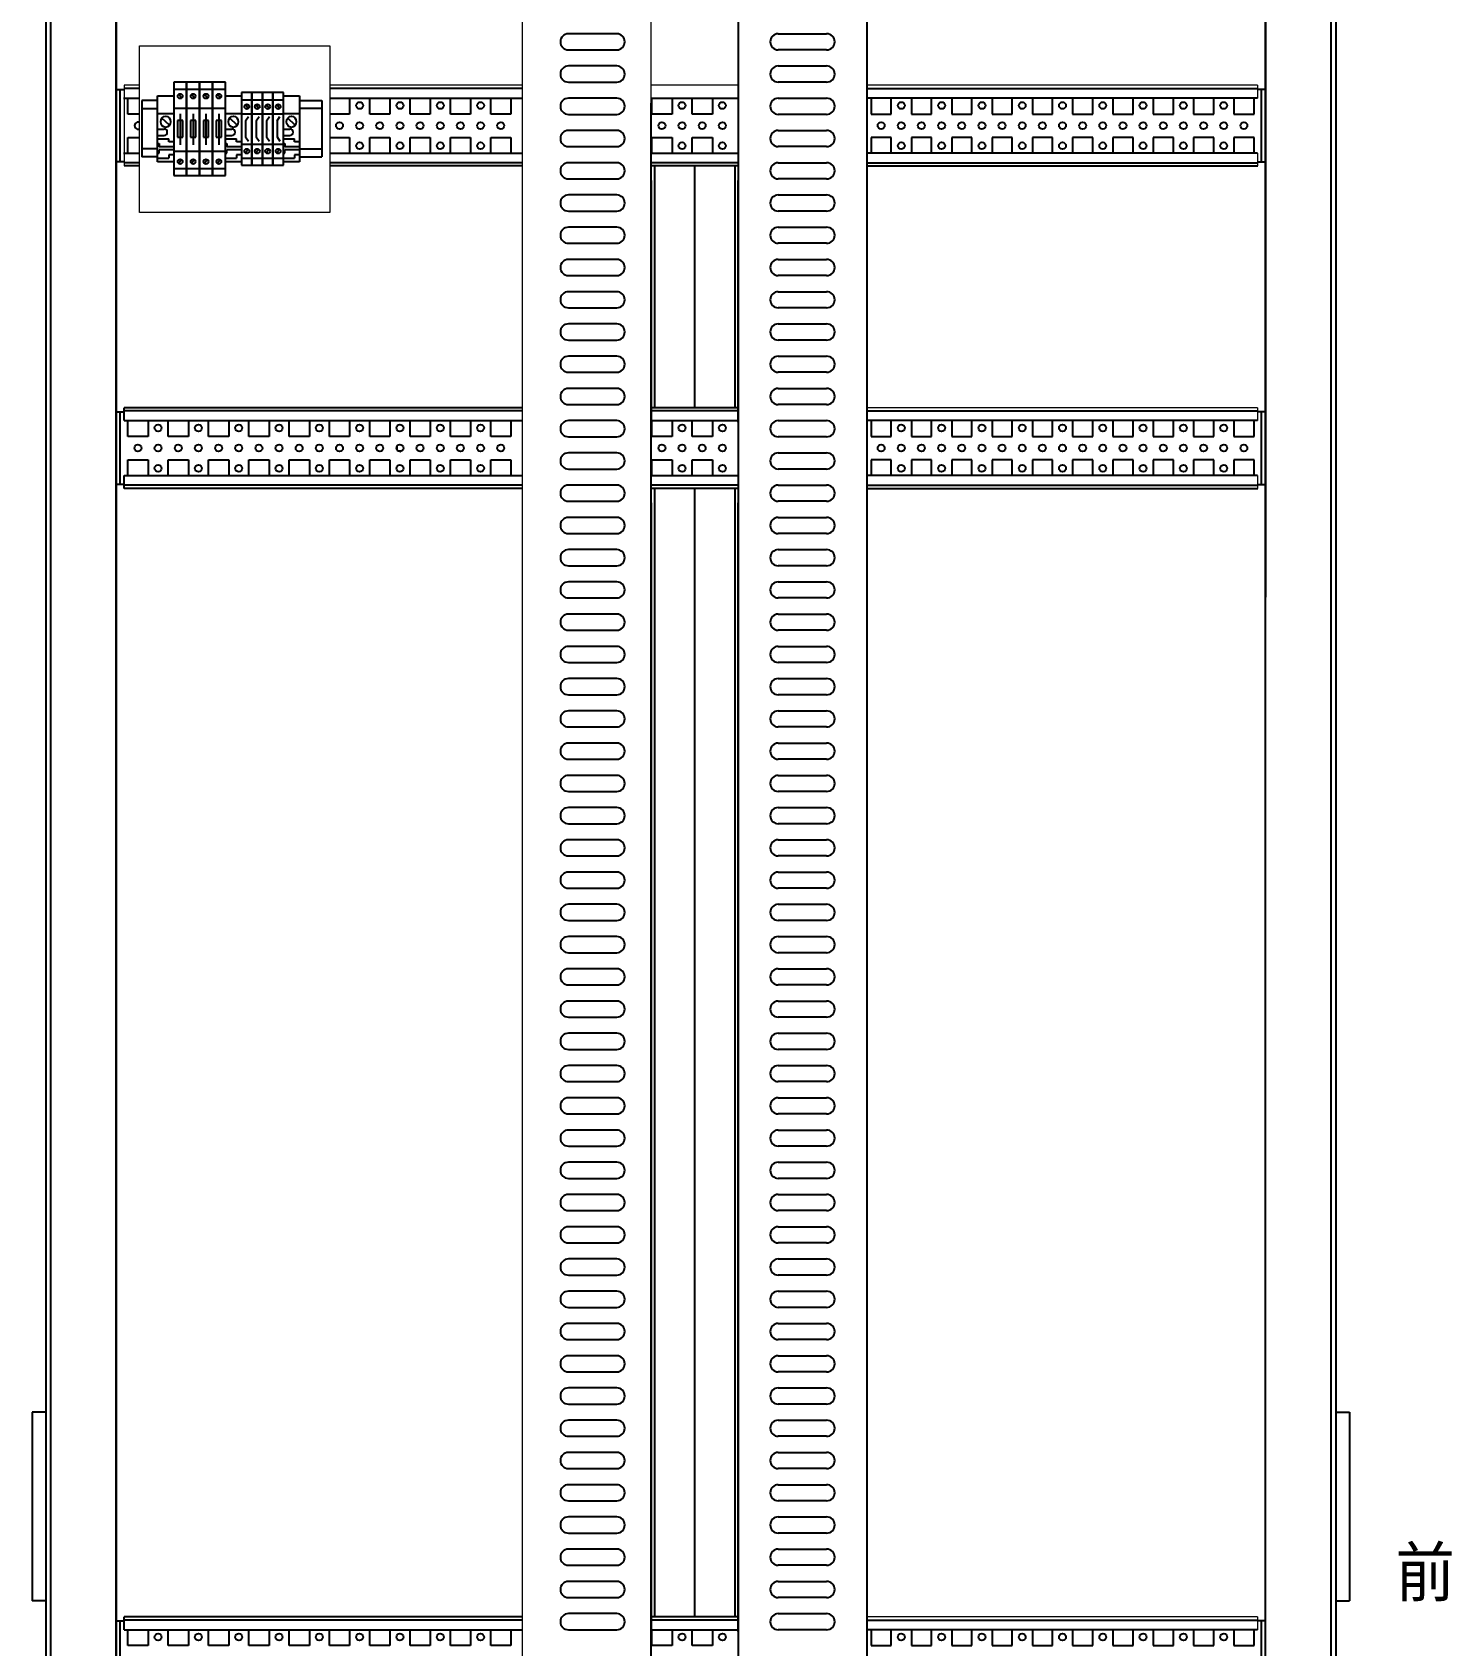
# Model space of a CAD drawing. Extents: x 81437 to 204847, y -54769 to -29444.
# Drawn here: x 88236 to 89117, y -35112 to -34111 of the extents above; entities that cross this region are included whole.
import ezdxf
from ezdxf.lldxf.tags import DXFTag

# ---------------------------------------------------------------- set-up
doc = ezdxf.new("R2010")
doc.units = 0
doc.header["$LTSCALE"] = 100
doc.header["$MEASUREMENT"] = 0
doc.layers.add('PANEL', color=7, linetype='Continuous')
doc.layers.add('细实线', color=7, linetype='Continuous', lineweight=20)
doc.styles.add('HZ', font='arial.ttf', dxfattribs={"width": 0.7})
tags = doc.linetypes.add('HIDDEN2', pattern=[0.1875, 0.125, -0.0625]).pattern_tags.tags
tags[6:7] = [DXFTag(74, 4), DXFTag(75, 0), DXFTag(340, '0'), DXFTag(46, 1.0), DXFTag(50, 0.0), DXFTag(44, 0.0), DXFTag(45, 0.0)]
tags[4:5] = [DXFTag(74, 4), DXFTag(75, 0), DXFTag(340, '0'), DXFTag(46, 1.0), DXFTag(50, 0.0), DXFTag(44, 0.0), DXFTag(45, 0.0)]

# ---------------------------------------------------------------- blocks, each defined once
blk = doc.blocks.new('堵头')
at = {"color": 53}
for p, q in [((0, -41), (0, 0)), ((0, 0), (10, 0)), ((10, 0), (10, -41)), ((0, -11), (10, -11)), ((7.3, -18.3), (2.7, -13.8)), ((0, -20.6), (4, -20.6)), ((0, -24.6), (4, -24.6)), ((0, -26.6), (7, -26.6)), ((0, -29.6), (1, -29.6)), ((1, -29.6), (1, -31.6)), ((7, -28.6), (7, -26.6)), ((10, -28.6), (7, -28.6)), ((0, -35.6), (1, -35.6)), ((0, -38.6), (7, -38.6)), ((10, -31.6), (1, -31.6)), ((10, -33.6), (1, -33.6)), ((1, -35.6), (1, -33.6)), ((10, -36.6), (7, -36.6)), ((7, -36.6), (7, -38.6)), ((10, -41), (0, -41))]:
    blk.add_line(p, q, dxfattribs=at)
blk.add_arc((4, -22.6), 2, 270, 90, dxfattribs=at)
blk.add_ellipse((5, -16.1), major_axis=(0, -3.5), ratio=0.857143, start_param=4.712389, end_param=10.995574, dxfattribs=at)
blk = doc.blocks.new('Z$W@#31031')
at = {"color": 53}
for p, q in [((0, 45), (0, 0)), ((6.5, 45), (0, 45)), ((0, 40.6), (6.5, 40.6)), ((6.5, 0), (6.5, 45)), ((0, 31.9), (6.5, 31.9)), ((2.6, 27.5), (4.4, 30.1)), ((2.6, 27.6), (2.6, 17.4)), ((0, 13.1), (6.5, 13.1)), ((2.6, 17.5), (4.4, 14.9)), ((0, 4.4), (6.5, 4.4)), ((0, 0), (6.5, 0))]:
    blk.add_line(p, q, dxfattribs=at)
at = {"color": 53, "linetype": 'HIDDEN2'}
for p, q in [((4.1, 35.1), (2.4, 37.5)), ((4.1, 9.9), (2.4, 7.5))]:
    blk.add_line(p, q, dxfattribs=at)
at = {"color": 53}
for centre in [(3.3, 36.3), (3.3, 8.7)]:
    blk.add_circle(centre, 1.5, dxfattribs=at)
blk = doc.blocks.new('Z$W@#5084')
at = {"color": 53}
for p, q in [((0, 58), (0, 0)), ((8, 58), (0, 58)), ((0, 53.6), (8, 53.6)), ((8, 0), (8, 58)), ((0, 41.9), (8, 41.9)), ((2.4, 34.1), (2.4, 23.9)), ((5.6, 34.1), (2.4, 34.1)), ((4, 38.4), (4, 19.1)), ((5.6, 23.9), (5.6, 34.1)), ((2.4, 23.9), (5.6, 23.9)), ((0, 15.1), (8, 15.1)), ((0, 4.4), (8, 4.4)), ((0, 0), (8, 0))]:
    blk.add_line(p, q, dxfattribs=at)
at = {"color": 53, "linetype": 'HIDDEN2'}
for p, q in [((4.9, 48.1), (3.1, 50.5)), ((4.9, 9.9), (3.1, 7.5))]:
    blk.add_line(p, q, dxfattribs=at)
at = {"color": 53}
for centre in [(4, 49.3), (4, 8.7)]:
    blk.add_circle(centre, 1.5, dxfattribs=at)

msp = doc.modelspace()

# ---------------------------------------------------------------- linework, layer by layer
at = {"color": 7, "linetype": 'Continuous'}
for p, q in [((88599, -34112.2), (88569, -34112.2)), ((88699.2, -34112.2), (88729.2, -34112.2)), ((88569, -34122.2), (88599, -34122.2)), ((88729.2, -34122.2), (88699.2, -34122.2)), ((88599, -34132.2), (88569, -34132.2)), ((88699.2, -34132.2), (88729.2, -34132.2)), ((88288.5, -34146.7), (88293.5, -34146.7)), ((88291, -34191.7), (88291, -34146.7)), ((88303, -34146.2), (88293.5, -34146.2)), ((88540.4, -34146.2), (88421.1, -34146.2)), ((88569, -34142.2), (88599, -34142.2)), ((88729.2, -34142.2), (88699.2, -34142.2)), ((88754.4, -34146.2), (88996.6, -34146.2)), ((89001.5, -34146.7), (88996.5, -34146.7)), ((88999, -34191.7), (88999, -34146.7)), ((88293.1, -34152.2), (88303, -34152.2)), ((88295.8, -34162), (88295.8, -34152.2)), ((88420.8, -34152.2), (88540.4, -34152.2)), ((88433.3, -34152.2), (88433.3, -34162)), ((88445.8, -34162), (88445.8, -34152.2)), ((88458.3, -34152.2), (88458.3, -34162)), ((88470.8, -34162), (88470.8, -34152.2)), ((88483.3, -34152.2), (88483.3, -34162)), ((88495.8, -34162), (88495.8, -34152.2)), ((88508.3, -34152.2), (88508.3, -34162)), ((88520.8, -34162), (88520.8, -34152.2)), ((88533.3, -34152.2), (88533.3, -34162)), ((88599, -34152.2), (88569, -34152.2)), ((88620.4, -34152.2), (88674.4, -34152.2)), ((88620.4, -35900.2), (88620.4, -34155.2)), ((88620.8, -34162), (88620.8, -34152.2)), ((88633.3, -34152.2), (88633.3, -34162)), ((88645.8, -34162), (88645.8, -34152.2)), ((88658.3, -34152.2), (88658.3, -34162)), ((88699.2, -34152.2), (88729.2, -34152.2)), ((88996.5, -34152.2), (88754.4, -34152.2)), ((88756.8, -34152.2), (88756.8, -34162)), ((88769.3, -34162), (88769.3, -34152.2)), ((88781.8, -34152.2), (88781.8, -34162)), ((88794.3, -34162), (88794.3, -34152.2)), ((88806.8, -34152.2), (88806.8, -34162)), ((88819.3, -34162), (88819.3, -34152.2)), ((88831.8, -34152.2), (88831.8, -34162)), ((88844.3, -34162), (88844.3, -34152.2)), ((88856.8, -34152.2), (88856.8, -34162)), ((88869.3, -34162), (88869.3, -34152.2)), ((88881.8, -34152.2), (88881.8, -34162)), ((88894.3, -34162), (88894.3, -34152.2)), ((88906.8, -34152.2), (88906.8, -34162)), ((88919.3, -34162), (88919.3, -34152.2)), ((88931.8, -34152.2), (88931.8, -34162)), ((88944.3, -34162), (88944.3, -34152.2)), ((88956.8, -34152.2), (88956.8, -34162)), ((88969.3, -34162), (88969.3, -34152.2)), ((88981.8, -34152.2), (88981.8, -34162)), ((88994.3, -34162), (88994.3, -34152.2)), ((88303, -34162), (88295.8, -34162)), ((88433.3, -34162), (88420.8, -34162)), ((88458.3, -34162), (88445.8, -34162)), ((88483.3, -34162), (88470.8, -34162)), ((88508.3, -34162), (88495.8, -34162)), ((88533.3, -34162), (88520.8, -34162)), ((88569, -34162.2), (88599, -34162.2)), ((88633.3, -34162), (88620.8, -34162)), ((88658.3, -34162), (88645.8, -34162)), ((88729.2, -34162.2), (88699.2, -34162.2)), ((88756.8, -34162), (88769.3, -34162)), ((88781.8, -34162), (88794.3, -34162)), ((88806.8, -34162), (88819.3, -34162)), ((88831.8, -34162), (88844.3, -34162)), ((88856.8, -34162), (88869.3, -34162)), ((88881.8, -34162), (88894.3, -34162)), ((88906.8, -34162), (88919.3, -34162)), ((88931.8, -34162), (88944.3, -34162)), ((88956.8, -34162), (88969.3, -34162)), ((88981.8, -34162), (88994.3, -34162)), ((88295.8, -34176.5), (88303, -34176.5)), ((88295.8, -34186.2), (88295.8, -34176.5)), ((88420.8, -34176.5), (88433.3, -34176.5)), ((88433.3, -34176.5), (88433.3, -34186.2)), ((88445.8, -34176.5), (88458.3, -34176.5)), ((88445.8, -34186.2), (88445.8, -34176.5)), ((88458.3, -34176.5), (88458.3, -34186.2)), ((88470.8, -34176.5), (88483.3, -34176.5)), ((88470.8, -34186.2), (88470.8, -34176.5)), ((88483.3, -34176.5), (88483.3, -34186.2)), ((88495.8, -34176.5), (88508.3, -34176.5)), ((88495.8, -34186.2), (88495.8, -34176.5)), ((88508.3, -34176.5), (88508.3, -34186.2)), ((88520.8, -34176.5), (88533.3, -34176.5)), ((88520.8, -34186.2), (88520.8, -34176.5)), ((88533.3, -34176.5), (88533.3, -34186.2)), ((88599, -34172.2), (88569, -34172.2)), ((88620.8, -34176.5), (88633.3, -34176.5)), ((88620.8, -34186.2), (88620.8, -34176.5)), ((88633.3, -34176.5), (88633.3, -34186.2)), ((88645.8, -34176.5), (88658.3, -34176.5)), ((88645.8, -34186.2), (88645.8, -34176.5)), ((88658.3, -34176.5), (88658.3, -34186.2)), ((88699.2, -34172.2), (88729.2, -34172.2)), ((88769.3, -34176.5), (88756.8, -34176.5)), ((88756.8, -34176.5), (88756.8, -34186.2)), ((88769.3, -34186.2), (88769.3, -34176.5)), ((88794.3, -34176.5), (88781.8, -34176.5)), ((88781.8, -34176.5), (88781.8, -34186.2)), ((88794.3, -34186.2), (88794.3, -34176.5)), ((88819.3, -34176.5), (88806.8, -34176.5)), ((88806.8, -34176.5), (88806.8, -34186.2)), ((88819.3, -34186.2), (88819.3, -34176.5)), ((88844.3, -34176.5), (88831.8, -34176.5)), ((88831.8, -34176.5), (88831.8, -34186.2)), ((88844.3, -34186.2), (88844.3, -34176.5)), ((88869.3, -34176.5), (88856.8, -34176.5)), ((88856.8, -34176.5), (88856.8, -34186.2)), ((88869.3, -34186.2), (88869.3, -34176.5)), ((88894.3, -34176.5), (88881.8, -34176.5)), ((88881.8, -34176.5), (88881.8, -34186.2)), ((88894.3, -34186.2), (88894.3, -34176.5)), ((88919.3, -34176.5), (88906.8, -34176.5)), ((88906.8, -34176.5), (88906.8, -34186.2)), ((88919.3, -34186.2), (88919.3, -34176.5)), ((88944.3, -34176.5), (88931.8, -34176.5)), ((88931.8, -34176.5), (88931.8, -34186.2)), ((88944.3, -34186.2), (88944.3, -34176.5)), ((88969.3, -34176.5), (88956.8, -34176.5)), ((88956.8, -34176.5), (88956.8, -34186.2)), ((88969.3, -34186.2), (88969.3, -34176.5)), ((88994.3, -34176.5), (88981.8, -34176.5)), ((88981.8, -34176.5), (88981.8, -34186.2)), ((88994.3, -34186.2), (88994.3, -34176.5)), ((88293.1, -34186.2), (88303, -34186.2)), ((88420.8, -34186.2), (88540.4, -34186.2)), ((88569, -34182.2), (88599, -34182.2)), ((88620.4, -34186.2), (88674.4, -34186.2)), ((88729.2, -34182.2), (88699.2, -34182.2)), ((88996.5, -34186.2), (88754.4, -34186.2)), ((88293.5, -34191.7), (88288.5, -34191.7)), ((88303, -34192.2), (88293.5, -34192.2)), ((88303, -34194.2), (88293.5, -34194.2)), ((88540.4, -34192.2), (88421.1, -34192.2)), ((88540.4, -34194.2), (88421.1, -34194.2)), ((88599, -34192.2), (88569, -34192.2)), ((88674.4, -34192.2), (88620.4, -34192.2)), ((88674.4, -34194.2), (88620.4, -34194.2)), ((88622.4, -34194.2), (88622.4, -34344.2)), ((88647.4, -34344.2), (88647.4, -34194.2)), ((88647.4, -34344.2), (88647.4, -34194.2)), ((88672.4, -34344.2), (88672.4, -34194.2)), ((88699.2, -34192.2), (88729.2, -34192.2)), ((88754.4, -34192.2), (88996.6, -34192.2)), ((88754.4, -34194.2), (88996.6, -34194.2)), ((88996.5, -34191.7), (89001.5, -34191.7)), ((88569, -34202.2), (88599, -34202.2)), ((88620.4, -34203.2), (88620.4, -34353.2)), ((88674.4, -34353.2), (88674.4, -34203.2)), ((88729.2, -34202.2), (88699.2, -34202.2)), ((88599, -34212.2), (88569, -34212.2)), ((88699.2, -34212.2), (88729.2, -34212.2)), ((88569, -34222.2), (88599, -34222.2)), ((88729.2, -34222.2), (88699.2, -34222.2)), ((88599, -34232.2), (88569, -34232.2)), ((88699.2, -34232.2), (88729.2, -34232.2)), ((88569, -34242.2), (88599, -34242.2)), ((88729.2, -34242.2), (88699.2, -34242.2)), ((88599, -34252.2), (88569, -34252.2)), ((88699.2, -34252.2), (88729.2, -34252.2)), ((88569, -34262.2), (88599, -34262.2)), ((88729.2, -34262.2), (88699.2, -34262.2)), ((88599, -34272.2), (88569, -34272.2)), ((88699.2, -34272.2), (88729.2, -34272.2)), ((88569, -34282.2), (88599, -34282.2)), ((88729.2, -34282.2), (88699.2, -34282.2)), ((88599, -34292.2), (88569, -34292.2)), ((88699.2, -34292.2), (88729.2, -34292.2)), ((88569, -34302.2), (88599, -34302.2)), ((88729.2, -34302.2), (88699.2, -34302.2)), ((88599, -34312.2), (88569, -34312.2)), ((88699.2, -34312.2), (88729.2, -34312.2)), ((88569, -34322.2), (88599, -34322.2)), ((88729.2, -34322.2), (88699.2, -34322.2)), ((88599, -34332.2), (88569, -34332.2)), ((88699.2, -34332.2), (88729.2, -34332.2)), ((88288.5, -34346.7), (88293.5, -34346.7)), ((88291, -34391.7), (88291, -34346.7)), ((88472.5, -34344.2), (88293.5, -34344.2)), ((88293.5, -34352.2), (88293.5, -34344.2)), ((88472.5, -34346.2), (88293.5, -34346.2)), ((88540.4, -34344.2), (88472.5, -34344.2)), ((88540.4, -34346.2), (88472.5, -34346.2)), ((88569, -34342.2), (88599, -34342.2)), ((88674.4, -34344.2), (88620.4, -34344.2)), ((88674.4, -34346.2), (88620.4, -34346.2)), ((88729.2, -34342.2), (88699.2, -34342.2)), ((88754.4, -34346.2), (88996.6, -34346.2)), ((89001.5, -34346.7), (88996.5, -34346.7)), ((88999, -34391.7), (88999, -34346.7)), ((88293.5, -34352.2), (88472.5, -34352.2)), ((88295.8, -34362), (88295.8, -34352.2)), ((88308.3, -34352.2), (88308.3, -34362)), ((88320.8, -34362), (88320.8, -34352.2)), ((88333.3, -34352.2), (88333.3, -34362)), ((88345.8, -34362), (88345.8, -34352.2)), ((88358.3, -34352.2), (88358.3, -34362)), ((88370.8, -34362), (88370.8, -34352.2)), ((88383.3, -34352.2), (88383.3, -34362)), ((88395.8, -34362), (88395.8, -34352.2)), ((88408.3, -34352.2), (88408.3, -34362)), ((88420.8, -34362), (88420.8, -34352.2)), ((88433.3, -34352.2), (88433.3, -34362)), ((88445.8, -34362), (88445.8, -34352.2)), ((88458.3, -34352.2), (88458.3, -34362)), ((88470.8, -34362), (88470.8, -34352.2)), ((88472.5, -34352.2), (88540.4, -34352.2)), ((88483.3, -34352.2), (88483.3, -34362)), ((88495.8, -34362), (88495.8, -34352.2)), ((88508.3, -34352.2), (88508.3, -34362)), ((88520.8, -34362), (88520.8, -34352.2)), ((88533.3, -34352.2), (88533.3, -34362)), ((88599, -34352.2), (88569, -34352.2)), ((88620.4, -34352.2), (88674.4, -34352.2)), ((88620.8, -34362), (88620.8, -34352.2)), ((88633.3, -34352.2), (88633.3, -34362)), ((88645.8, -34362), (88645.8, -34352.2)), ((88658.3, -34352.2), (88658.3, -34362)), ((88699.2, -34352.2), (88729.2, -34352.2)), ((88996.5, -34352.2), (88754.4, -34352.2)), ((88756.8, -34352.2), (88756.8, -34362)), ((88769.3, -34362), (88769.3, -34352.2)), ((88781.8, -34352.2), (88781.8, -34362)), ((88794.3, -34362), (88794.3, -34352.2)), ((88806.8, -34352.2), (88806.8, -34362)), ((88819.3, -34362), (88819.3, -34352.2)), ((88831.8, -34352.2), (88831.8, -34362)), ((88844.3, -34362), (88844.3, -34352.2)), ((88856.8, -34352.2), (88856.8, -34362)), ((88869.3, -34362), (88869.3, -34352.2)), ((88881.8, -34352.2), (88881.8, -34362)), ((88894.3, -34362), (88894.3, -34352.2)), ((88906.8, -34352.2), (88906.8, -34362)), ((88919.3, -34362), (88919.3, -34352.2)), ((88931.8, -34352.2), (88931.8, -34362)), ((88944.3, -34362), (88944.3, -34352.2)), ((88956.8, -34352.2), (88956.8, -34362)), ((88969.3, -34362), (88969.3, -34352.2)), ((88981.8, -34352.2), (88981.8, -34362)), ((88994.3, -34362), (88994.3, -34352.2)), ((88308.3, -34362), (88295.8, -34362)), ((88333.3, -34362), (88320.8, -34362)), ((88358.3, -34362), (88345.8, -34362)), ((88383.3, -34362), (88370.8, -34362)), ((88408.3, -34362), (88395.8, -34362)), ((88433.3, -34362), (88420.8, -34362)), ((88458.3, -34362), (88445.8, -34362)), ((88483.3, -34362), (88470.8, -34362)), ((88508.3, -34362), (88495.8, -34362)), ((88533.3, -34362), (88520.8, -34362)), ((88569, -34362.2), (88599, -34362.2)), ((88633.3, -34362), (88620.8, -34362)), ((88658.3, -34362), (88645.8, -34362)), ((88729.2, -34362.2), (88699.2, -34362.2)), ((88756.8, -34362), (88769.3, -34362)), ((88781.8, -34362), (88794.3, -34362)), ((88806.8, -34362), (88819.3, -34362)), ((88831.8, -34362), (88844.3, -34362)), ((88856.8, -34362), (88869.3, -34362)), ((88881.8, -34362), (88894.3, -34362)), ((88906.8, -34362), (88919.3, -34362)), ((88931.8, -34362), (88944.3, -34362)), ((88956.8, -34362), (88969.3, -34362)), ((88981.8, -34362), (88994.3, -34362)), ((88295.8, -34376.5), (88308.3, -34376.5)), ((88295.8, -34386.2), (88295.8, -34376.5)), ((88308.3, -34376.5), (88308.3, -34386.2)), ((88320.8, -34376.5), (88333.3, -34376.5)), ((88320.8, -34386.2), (88320.8, -34376.5)), ((88333.3, -34376.5), (88333.3, -34386.2)), ((88345.8, -34376.5), (88358.3, -34376.5)), ((88345.8, -34386.2), (88345.8, -34376.5)), ((88358.3, -34376.5), (88358.3, -34386.2)), ((88370.8, -34376.5), (88383.3, -34376.5)), ((88370.8, -34386.2), (88370.8, -34376.5)), ((88383.3, -34376.5), (88383.3, -34386.2)), ((88395.8, -34376.5), (88408.3, -34376.5)), ((88395.8, -34386.2), (88395.8, -34376.5)), ((88408.3, -34376.5), (88408.3, -34386.2)), ((88420.8, -34376.5), (88433.3, -34376.5)), ((88420.8, -34386.2), (88420.8, -34376.5)), ((88433.3, -34376.5), (88433.3, -34386.2)), ((88445.8, -34376.5), (88458.3, -34376.5)), ((88445.8, -34386.2), (88445.8, -34376.5)), ((88458.3, -34376.5), (88458.3, -34386.2)), ((88462.5, -34368.5), (88462.5, -34370)), ((88465.3, -34371.2), (88463.7, -34371.2)), ((88470.8, -34376.5), (88483.3, -34376.5)), ((88470.8, -34386.2), (88470.8, -34376.5)), ((88483.3, -34376.5), (88483.3, -34386.2)), ((88495.8, -34376.5), (88508.3, -34376.5)), ((88495.8, -34386.2), (88495.8, -34376.5)), ((88508.3, -34376.5), (88508.3, -34386.2)), ((88520.8, -34376.5), (88533.3, -34376.5)), ((88520.8, -34386.2), (88520.8, -34376.5)), ((88533.3, -34376.5), (88533.3, -34386.2)), ((88599, -34372.2), (88569, -34372.2)), ((88620.8, -34376.5), (88633.3, -34376.5)), ((88620.8, -34386.2), (88620.8, -34376.5)), ((88633.3, -34376.5), (88633.3, -34386.2)), ((88645.8, -34376.5), (88658.3, -34376.5)), ((88645.8, -34386.2), (88645.8, -34376.5)), ((88658.3, -34376.5), (88658.3, -34386.2)), ((88699.2, -34372.2), (88729.2, -34372.2)), ((88769.3, -34376.5), (88756.8, -34376.5)), ((88756.8, -34376.5), (88756.8, -34386.2)), ((88769.3, -34386.2), (88769.3, -34376.5)), ((88794.3, -34376.5), (88781.8, -34376.5)), ((88781.8, -34376.5), (88781.8, -34386.2)), ((88794.3, -34386.2), (88794.3, -34376.5)), ((88819.3, -34376.5), (88806.8, -34376.5)), ((88806.8, -34376.5), (88806.8, -34386.2)), ((88819.3, -34386.2), (88819.3, -34376.5)), ((88844.3, -34376.5), (88831.8, -34376.5)), ((88831.8, -34376.5), (88831.8, -34386.2)), ((88844.3, -34386.2), (88844.3, -34376.5)), ((88869.3, -34376.5), (88856.8, -34376.5)), ((88856.8, -34376.5), (88856.8, -34386.2)), ((88869.3, -34386.2), (88869.3, -34376.5)), ((88894.3, -34376.5), (88881.8, -34376.5)), ((88881.8, -34376.5), (88881.8, -34386.2)), ((88894.3, -34386.2), (88894.3, -34376.5)), ((88919.3, -34376.5), (88906.8, -34376.5)), ((88906.8, -34376.5), (88906.8, -34386.2)), ((88919.3, -34386.2), (88919.3, -34376.5)), ((88944.3, -34376.5), (88931.8, -34376.5)), ((88931.8, -34376.5), (88931.8, -34386.2)), ((88944.3, -34386.2), (88944.3, -34376.5)), ((88969.3, -34376.5), (88956.8, -34376.5)), ((88956.8, -34376.5), (88956.8, -34386.2)), ((88969.3, -34386.2), (88969.3, -34376.5)), ((88994.3, -34376.5), (88981.8, -34376.5)), ((88981.8, -34376.5), (88981.8, -34386.2)), ((88994.3, -34386.2), (88994.3, -34376.5)), ((88293.5, -34386.2), (88472.5, -34386.2)), ((88293.5, -34394.2), (88293.5, -34386.2)), ((88472.5, -34386.2), (88540.4, -34386.2)), ((88569, -34382.2), (88599, -34382.2)), ((88620.4, -34386.2), (88674.4, -34386.2)), ((88729.2, -34382.2), (88699.2, -34382.2)), ((88996.5, -34386.2), (88754.4, -34386.2)), ((88293.5, -34391.7), (88288.5, -34391.7)), ((88472.5, -34392.2), (88293.5, -34392.2)), ((88472.5, -34394.2), (88293.5, -34394.2)), ((88540.4, -34392.2), (88472.5, -34392.2)), ((88540.4, -34394.2), (88472.5, -34394.2)), ((88599, -34392.2), (88569, -34392.2)), ((88674.4, -34392.2), (88620.4, -34392.2)), ((88674.4, -34394.2), (88620.4, -34394.2)), ((88622.4, -34394.2), (88622.4, -35094.2)), ((88647.4, -35094.2), (88647.4, -34394.2)), ((88647.4, -35094.2), (88647.4, -34394.2)), ((88672.4, -35094.2), (88672.4, -34394.2)), ((88699.2, -34392.2), (88729.2, -34392.2)), ((88754.4, -34392.2), (88996.6, -34392.2)), ((88754.4, -34394.2), (88996.6, -34394.2)), ((88996.5, -34391.7), (89001.5, -34391.7)), ((88569, -34402.2), (88599, -34402.2)), ((88620.4, -34403.2), (88620.4, -35103.2)), ((88674.4, -35103.2), (88674.4, -34403.2)), ((88729.2, -34402.2), (88699.2, -34402.2)), ((88599, -34412.2), (88569, -34412.2)), ((88699.2, -34412.2), (88729.2, -34412.2)), ((88569, -34422.2), (88599, -34422.2)), ((88729.2, -34422.2), (88699.2, -34422.2)), ((88599, -34432.2), (88569, -34432.2)), ((88699.2, -34432.2), (88729.2, -34432.2)), ((88569, -34442.2), (88599, -34442.2)), ((88729.2, -34442.2), (88699.2, -34442.2)), ((88599, -34452.2), (88569, -34452.2)), ((88699.2, -34452.2), (88729.2, -34452.2)), ((88569, -34462.2), (88599, -34462.2)), ((88729.2, -34462.2), (88699.2, -34462.2)), ((88599, -34472.2), (88569, -34472.2)), ((88699.2, -34472.2), (88729.2, -34472.2)), ((88569, -34482.2), (88599, -34482.2)), ((88729.2, -34482.2), (88699.2, -34482.2)), ((88599, -34492.2), (88569, -34492.2)), ((88699.2, -34492.2), (88729.2, -34492.2)), ((88569, -34502.2), (88599, -34502.2)), ((88729.2, -34502.2), (88699.2, -34502.2)), ((88599, -34512.2), (88569, -34512.2)), ((88699.2, -34512.2), (88729.2, -34512.2)), ((88569, -34522.2), (88599, -34522.2)), ((88729.2, -34522.2), (88699.2, -34522.2)), ((88599, -34532.2), (88569, -34532.2)), ((88699.2, -34532.2), (88729.2, -34532.2)), ((88569, -34542.2), (88599, -34542.2)), ((88729.2, -34542.2), (88699.2, -34542.2)), ((88599, -34552.2), (88569, -34552.2)), ((88699.2, -34552.2), (88729.2, -34552.2)), ((88569, -34562.2), (88599, -34562.2)), ((88729.2, -34562.2), (88699.2, -34562.2)), ((88599, -34572.2), (88569, -34572.2)), ((88699.2, -34572.2), (88729.2, -34572.2)), ((88569, -34582.2), (88599, -34582.2)), ((88729.2, -34582.2), (88699.2, -34582.2)), ((88599, -34592.2), (88569, -34592.2)), ((88699.2, -34592.2), (88729.2, -34592.2)), ((88569, -34602.2), (88599, -34602.2)), ((88729.2, -34602.2), (88699.2, -34602.2)), ((88599, -34612.2), (88569, -34612.2)), ((88699.2, -34612.2), (88729.2, -34612.2)), ((88569, -34622.2), (88599, -34622.2)), ((88729.2, -34622.2), (88699.2, -34622.2)), ((88599, -34632.2), (88569, -34632.2)), ((88699.2, -34632.2), (88729.2, -34632.2)), ((88569, -34642.2), (88599, -34642.2)), ((88729.2, -34642.2), (88699.2, -34642.2)), ((88599, -34652.2), (88569, -34652.2)), ((88699.2, -34652.2), (88729.2, -34652.2)), ((88569, -34662.2), (88599, -34662.2)), ((88729.2, -34662.2), (88699.2, -34662.2)), ((88599, -34672.2), (88569, -34672.2)), ((88699.2, -34672.2), (88729.2, -34672.2)), ((88569, -34682.2), (88599, -34682.2)), ((88729.2, -34682.2), (88699.2, -34682.2)), ((88599, -34692.2), (88569, -34692.2)), ((88699.2, -34692.2), (88729.2, -34692.2)), ((88569, -34702.2), (88599, -34702.2)), ((88729.2, -34702.2), (88699.2, -34702.2)), ((88599, -34712.2), (88569, -34712.2)), ((88699.2, -34712.2), (88729.2, -34712.2)), ((88569, -34722.2), (88599, -34722.2)), ((88729.2, -34722.2), (88699.2, -34722.2)), ((88599, -34732.2), (88569, -34732.2)), ((88699.2, -34732.2), (88729.2, -34732.2)), ((88569, -34742.2), (88599, -34742.2)), ((88729.2, -34742.2), (88699.2, -34742.2)), ((88599, -34752.2), (88569, -34752.2)), ((88699.2, -34752.2), (88729.2, -34752.2)), ((88569, -34762.2), (88599, -34762.2)), ((88729.2, -34762.2), (88699.2, -34762.2)), ((88599, -34772.2), (88569, -34772.2)), ((88699.2, -34772.2), (88729.2, -34772.2)), ((88569, -34782.2), (88599, -34782.2)), ((88729.2, -34782.2), (88699.2, -34782.2)), ((88599, -34792.2), (88569, -34792.2)), ((88699.2, -34792.2), (88729.2, -34792.2)), ((88569, -34802.2), (88599, -34802.2)), ((88729.2, -34802.2), (88699.2, -34802.2)), ((88599, -34812.2), (88569, -34812.2)), ((88699.2, -34812.2), (88729.2, -34812.2)), ((88569, -34822.2), (88599, -34822.2)), ((88729.2, -34822.2), (88699.2, -34822.2)), ((88599, -34832.2), (88569, -34832.2)), ((88699.2, -34832.2), (88729.2, -34832.2)), ((88569, -34842.2), (88599, -34842.2)), ((88729.2, -34842.2), (88699.2, -34842.2)), ((88599, -34852.2), (88569, -34852.2)), ((88699.2, -34852.2), (88729.2, -34852.2)), ((88569, -34862.2), (88599, -34862.2)), ((88729.2, -34862.2), (88699.2, -34862.2)), ((88599, -34872.2), (88569, -34872.2)), ((88699.2, -34872.2), (88729.2, -34872.2)), ((88569, -34882.2), (88599, -34882.2)), ((88729.2, -34882.2), (88699.2, -34882.2)), ((88599, -34892.2), (88569, -34892.2)), ((88699.2, -34892.2), (88729.2, -34892.2)), ((88569, -34902.2), (88599, -34902.2)), ((88729.2, -34902.2), (88699.2, -34902.2)), ((88599, -34912.2), (88569, -34912.2)), ((88699.2, -34912.2), (88729.2, -34912.2)), ((88569, -34922.2), (88599, -34922.2)), ((88729.2, -34922.2), (88699.2, -34922.2)), ((88599, -34932.2), (88569, -34932.2)), ((88699.2, -34932.2), (88729.2, -34932.2)), ((88569, -34942.2), (88599, -34942.2)), ((88729.2, -34942.2), (88699.2, -34942.2)), ((88599, -34952.2), (88569, -34952.2)), ((88699.2, -34952.2), (88729.2, -34952.2)), ((88569, -34962.2), (88599, -34962.2)), ((88729.2, -34962.2), (88699.2, -34962.2)), ((88599, -34972.2), (88569, -34972.2)), ((88699.2, -34972.2), (88729.2, -34972.2)), ((88569, -34982.2), (88599, -34982.2)), ((88729.2, -34982.2), (88699.2, -34982.2)), ((88599, -34992.2), (88569, -34992.2)), ((88699.2, -34992.2), (88729.2, -34992.2)), ((88569, -35002.2), (88599, -35002.2)), ((88729.2, -35002.2), (88699.2, -35002.2)), ((88599, -35012.2), (88569, -35012.2)), ((88699.2, -35012.2), (88729.2, -35012.2)), ((88569, -35022.2), (88599, -35022.2)), ((88729.2, -35022.2), (88699.2, -35022.2)), ((88599, -35032.2), (88569, -35032.2)), ((88699.2, -35032.2), (88729.2, -35032.2)), ((88569, -35042.2), (88599, -35042.2)), ((88729.2, -35042.2), (88699.2, -35042.2)), ((88599, -35052.2), (88569, -35052.2)), ((88699.2, -35052.2), (88729.2, -35052.2)), ((88569, -35062.2), (88599, -35062.2)), ((88729.2, -35062.2), (88699.2, -35062.2)), ((88599, -35072.2), (88569, -35072.2)), ((88699.2, -35072.2), (88729.2, -35072.2)), ((88569, -35082.2), (88599, -35082.2)), ((88729.2, -35082.2), (88699.2, -35082.2)), ((88288.5, -35096.7), (88293.5, -35096.7)), ((88291, -35141.7), (88291, -35096.7)), ((88472.5, -35094.2), (88293.5, -35094.2)), ((88293.5, -35102.2), (88293.5, -35094.2)), ((88472.5, -35096.2), (88293.5, -35096.2)), ((88540.4, -35094.2), (88472.5, -35094.2)), ((88540.4, -35096.2), (88472.5, -35096.2)), ((88599, -35092.2), (88569, -35092.2)), ((88674.4, -35094.2), (88620.4, -35094.2)), ((88674.4, -35096.2), (88620.4, -35096.2)), ((88699.2, -35092.2), (88729.2, -35092.2)), ((88754.4, -35096.2), (88996.6, -35096.2)), ((89001.5, -35096.7), (88996.5, -35096.7)), ((88999, -35141.7), (88999, -35096.7)), ((88293.5, -35102.2), (88472.5, -35102.2)), ((88295.8, -35112), (88295.8, -35102.2)), ((88308.3, -35102.2), (88308.3, -35112)), ((88320.8, -35112), (88320.8, -35102.2)), ((88333.3, -35102.2), (88333.3, -35112)), ((88345.8, -35112), (88345.8, -35102.2)), ((88358.3, -35102.2), (88358.3, -35112)), ((88370.8, -35112), (88370.8, -35102.2)), ((88383.3, -35102.2), (88383.3, -35112)), ((88395.8, -35112), (88395.8, -35102.2)), ((88408.3, -35102.2), (88408.3, -35112)), ((88420.8, -35112), (88420.8, -35102.2)), ((88433.3, -35102.2), (88433.3, -35112)), ((88445.8, -35112), (88445.8, -35102.2)), ((88458.3, -35102.2), (88458.3, -35112)), ((88470.8, -35112), (88470.8, -35102.2)), ((88472.5, -35102.2), (88540.4, -35102.2)), ((88483.3, -35102.2), (88483.3, -35112)), ((88495.8, -35112), (88495.8, -35102.2)), ((88508.3, -35102.2), (88508.3, -35112)), ((88520.8, -35112), (88520.8, -35102.2)), ((88533.3, -35102.2), (88533.3, -35112)), ((88569, -35102.2), (88599, -35102.2)), ((88620.4, -35102.2), (88674.4, -35102.2)), ((88620.8, -35112), (88620.8, -35102.2)), ((88633.3, -35102.2), (88633.3, -35112)), ((88645.8, -35112), (88645.8, -35102.2)), ((88658.3, -35102.2), (88658.3, -35112)), ((88729.2, -35102.2), (88699.2, -35102.2)), ((88996.5, -35102.2), (88754.4, -35102.2)), ((88756.8, -35102.2), (88756.8, -35112)), ((88769.3, -35112), (88769.3, -35102.2)), ((88781.8, -35102.2), (88781.8, -35112)), ((88794.3, -35112), (88794.3, -35102.2)), ((88806.8, -35102.2), (88806.8, -35112)), ((88819.3, -35112), (88819.3, -35102.2)), ((88831.8, -35102.2), (88831.8, -35112)), ((88844.3, -35112), (88844.3, -35102.2)), ((88856.8, -35102.2), (88856.8, -35112)), ((88869.3, -35112), (88869.3, -35102.2)), ((88881.8, -35102.2), (88881.8, -35112)), ((88894.3, -35112), (88894.3, -35102.2)), ((88906.8, -35102.2), (88906.8, -35112)), ((88919.3, -35112), (88919.3, -35102.2)), ((88931.8, -35102.2), (88931.8, -35112)), ((88944.3, -35112), (88944.3, -35102.2)), ((88956.8, -35102.2), (88956.8, -35112)), ((88969.3, -35112), (88969.3, -35102.2)), ((88981.8, -35102.2), (88981.8, -35112)), ((88994.3, -35112), (88994.3, -35102.2)), ((88308.3, -35112), (88295.8, -35112)), ((88333.3, -35112), (88320.8, -35112)), ((88358.3, -35112), (88345.8, -35112)), ((88383.3, -35112), (88370.8, -35112)), ((88408.3, -35112), (88395.8, -35112)), ((88433.3, -35112), (88420.8, -35112)), ((88458.3, -35112), (88445.8, -35112)), ((88483.3, -35112), (88470.8, -35112)), ((88508.3, -35112), (88495.8, -35112)), ((88533.3, -35112), (88520.8, -35112)), ((88633.3, -35112), (88620.8, -35112)), ((88658.3, -35112), (88645.8, -35112)), ((88756.8, -35112), (88769.3, -35112)), ((88781.8, -35112), (88794.3, -35112)), ((88806.8, -35112), (88819.3, -35112)), ((88831.8, -35112), (88844.3, -35112)), ((88856.8, -35112), (88869.3, -35112)), ((88881.8, -35112), (88894.3, -35112)), ((88906.8, -35112), (88919.3, -35112)), ((88931.8, -35112), (88944.3, -35112)), ((88956.8, -35112), (88969.3, -35112)), ((88981.8, -35112), (88994.3, -35112))]:
    msp.add_line(p, q, dxfattribs=at)
at = {"color": 6}
for p, q in [((88314.2, -34153.6), (88304.3, -34153.6)), ((88304.3, -34153.6), (88304.3, -34188.6)), ((88402.2, -34153.6), (88416.1, -34153.6)), ((88416.1, -34153.6), (88416.1, -34188.6)), ((88304.3, -34158.6), (88314.2, -34158.6)), ((88416.1, -34158.6), (88402.2, -34158.6)), ((88314.2, -34183.6), (88304.3, -34183.6)), ((88402.2, -34183.6), (88416.1, -34183.6)), ((88314.2, -34188.6), (88304.3, -34188.6)), ((88402.2, -34188.6), (88416.1, -34188.6))]:
    msp.add_line(p, q, dxfattribs=at)
for p, q in [((88245, -34967.2), (88236.4, -34967.2)), ((88236.4, -34967.2), (88236.4, -35084.2)), ((89045, -34967.2), (89053.6, -34967.2)), ((89053.6, -34967.2), (89053.6, -35084.2)), ((88245, -35084.2), (88236.4, -35084.2)), ((89045, -35084.2), (89053.6, -35084.2))]:
    msp.add_line(p, q)
at = {"color": 7}
msp.add_lwpolyline([(88754.4, -34100.2), (88674.4, -34100.2), (88674.4, -35900.2), (88754.4, -35900.2)], close=True, dxfattribs=at)
at = {"color": 7, "linetype": 'Continuous'}
for centre in [(88439.5, -34156.7), (88439.5, -34156.7), (88464.5, -34156.7), (88464.5, -34156.7), (88489.5, -34156.7), (88489.5, -34156.7), (88514.5, -34156.7), (88514.5, -34156.7), (88639.5, -34156.7), (88664.5, -34156.7), (88775.5, -34156.7), (88775.5, -34156.7), (88800.5, -34156.7), (88800.5, -34156.7), (88825.5, -34156.7), (88825.5, -34156.7), (88850.5, -34156.7), (88850.5, -34156.7), (88875.5, -34156.7), (88875.5, -34156.7), (88900.5, -34156.7), (88900.5, -34156.7), (88925.5, -34156.7), (88925.5, -34156.7), (88950.5, -34156.7), (88950.5, -34156.7), (88975.5, -34156.7), (88975.5, -34156.7), (88427, -34169.2), (88439.5, -34169.2), (88439.5, -34169.2), (88452, -34169.2), (88464.5, -34169.2), (88464.5, -34169.2), (88477, -34169.2), (88489.5, -34169.2), (88489.5, -34169.2), (88502, -34169.2), (88514.5, -34169.2), (88514.5, -34169.2), (88527, -34169.2), (88627, -34169.2), (88639.5, -34169.2), (88652, -34169.2), (88664.5, -34169.2), (88763, -34169.2), (88775.5, -34169.2), (88775.5, -34169.2), (88788, -34169.2), (88800.5, -34169.2), (88800.5, -34169.2), (88813, -34169.2), (88825.5, -34169.2), (88825.5, -34169.2), (88838, -34169.2), (88850.5, -34169.2), (88850.5, -34169.2), (88863, -34169.2), (88875.5, -34169.2), (88875.5, -34169.2), (88888, -34169.2), (88900.5, -34169.2), (88900.5, -34169.2), (88913, -34169.2), (88925.5, -34169.2), (88925.5, -34169.2), (88938, -34169.2), (88950.5, -34169.2), (88950.5, -34169.2), (88963, -34169.2), (88975.5, -34169.2), (88975.5, -34169.2), (88988, -34169.2), (88439.5, -34181.7), (88439.5, -34181.7), (88464.5, -34181.7), (88464.5, -34181.7), (88489.5, -34181.7), (88489.5, -34181.7), (88514.5, -34181.7), (88514.5, -34181.7), (88639.5, -34181.7), (88664.5, -34181.7), (88775.5, -34181.7), (88775.5, -34181.7), (88800.5, -34181.7), (88800.5, -34181.7), (88825.5, -34181.7), (88825.5, -34181.7), (88850.5, -34181.7), (88850.5, -34181.7), (88875.5, -34181.7), (88875.5, -34181.7), (88900.5, -34181.7), (88900.5, -34181.7), (88925.5, -34181.7), (88925.5, -34181.7), (88950.5, -34181.7), (88950.5, -34181.7), (88975.5, -34181.7), (88975.5, -34181.7), (88314.5, -34356.7), (88339.5, -34356.7), (88364.5, -34356.7), (88389.5, -34356.7), (88414.5, -34356.7), (88439.5, -34356.7), (88464.5, -34356.7), (88489.5, -34356.7), (88489.5, -34356.7), (88514.5, -34356.7), (88514.5, -34356.7), (88639.5, -34356.7), (88664.5, -34356.7), (88775.5, -34356.7), (88775.5, -34356.7), (88800.5, -34356.7), (88800.5, -34356.7), (88825.5, -34356.7), (88825.5, -34356.7), (88850.5, -34356.7), (88850.5, -34356.7), (88875.5, -34356.7), (88875.5, -34356.7), (88900.5, -34356.7), (88900.5, -34356.7), (88925.5, -34356.7), (88925.5, -34356.7), (88950.5, -34356.7), (88950.5, -34356.7), (88975.5, -34356.7), (88975.5, -34356.7), (88302, -34369.2), (88314.5, -34369.2), (88327, -34369.2), (88339.5, -34369.2), (88352, -34369.2), (88364.5, -34369.2), (88377, -34369.2), (88389.5, -34369.2), (88402, -34369.2), (88414.5, -34369.2), (88427, -34369.2), (88439.5, -34369.2), (88452, -34369.2), (88464.5, -34369.2), (88477, -34369.2), (88489.5, -34369.2), (88489.5, -34369.2), (88502, -34369.2), (88514.5, -34369.2), (88514.5, -34369.2), (88527, -34369.2), (88627, -34369.2), (88639.5, -34369.2), (88652, -34369.2), (88664.5, -34369.2), (88763, -34369.2), (88775.5, -34369.2), (88775.5, -34369.2), (88788, -34369.2), (88800.5, -34369.2), (88800.5, -34369.2), (88813, -34369.2), (88825.5, -34369.2), (88825.5, -34369.2), (88838, -34369.2), (88850.5, -34369.2), (88850.5, -34369.2), (88863, -34369.2), (88875.5, -34369.2), (88875.5, -34369.2), (88888, -34369.2), (88900.5, -34369.2), (88900.5, -34369.2), (88913, -34369.2), (88925.5, -34369.2), (88925.5, -34369.2), (88938, -34369.2), (88950.5, -34369.2), (88950.5, -34369.2), (88963, -34369.2), (88975.5, -34369.2), (88975.5, -34369.2), (88988, -34369.2), (88314.5, -34381.7), (88339.5, -34381.7), (88364.5, -34381.7), (88389.5, -34381.7), (88414.5, -34381.7), (88439.5, -34381.7), (88464.5, -34381.7), (88489.5, -34381.7), (88489.5, -34381.7), (88514.5, -34381.7), (88514.5, -34381.7), (88639.5, -34381.7), (88664.5, -34381.7), (88775.5, -34381.7), (88775.5, -34381.7), (88800.5, -34381.7), (88800.5, -34381.7), (88825.5, -34381.7), (88825.5, -34381.7), (88850.5, -34381.7), (88850.5, -34381.7), (88875.5, -34381.7), (88875.5, -34381.7), (88900.5, -34381.7), (88900.5, -34381.7), (88925.5, -34381.7), (88925.5, -34381.7), (88950.5, -34381.7), (88950.5, -34381.7), (88975.5, -34381.7), (88975.5, -34381.7), (88314.5, -35106.7), (88339.5, -35106.7), (88364.5, -35106.7), (88389.5, -35106.7), (88414.5, -35106.7), (88439.5, -35106.7), (88464.5, -35106.7), (88489.5, -35106.7), (88489.5, -35106.7), (88514.5, -35106.7), (88514.5, -35106.7), (88639.5, -35106.7), (88664.5, -35106.7), (88775.5, -35106.7), (88775.5, -35106.7), (88800.5, -35106.7), (88800.5, -35106.7), (88825.5, -35106.7), (88825.5, -35106.7), (88850.5, -35106.7), (88850.5, -35106.7), (88875.5, -35106.7), (88875.5, -35106.7), (88900.5, -35106.7), (88900.5, -35106.7), (88925.5, -35106.7), (88925.5, -35106.7), (88950.5, -35106.7), (88950.5, -35106.7), (88975.5, -35106.7), (88975.5, -35106.7)]:
    msp.add_circle(centre, 2.15, dxfattribs=at)
for centre, radius, start, end in [((88569, -34117.2), 5, 90, 270), ((88599, -34117.2), 5, 270, 90), ((88699.2, -34117.2), 5, 90, 270), ((88729.2, -34117.2), 5, 270, 90), ((88569, -34137.2), 5, 90, 270), ((88599, -34137.2), 5, 270, 90), ((88699.2, -34137.2), 5, 90, 270), ((88729.2, -34137.2), 5, 270, 90), ((88569, -34157.2), 5, 90, 270), ((88599, -34157.2), 5, 270, 90), ((88699.2, -34157.2), 5, 90, 270), ((88729.2, -34157.2), 5, 270, 90), ((88302, -34169.2), 2.15, 63.8153, 296.1847), ((88569, -34177.2), 5, 90, 270), ((88599, -34177.2), 5, 270, 90), ((88699.2, -34177.2), 5, 90, 270), ((88729.2, -34177.2), 5, 270, 90), ((88569, -34197.2), 5, 90, 270), ((88599, -34197.2), 5, 270, 90), ((88699.2, -34197.2), 5, 90, 270), ((88729.2, -34197.2), 5, 270, 90), ((88569, -34217.2), 5, 90, 270), ((88599, -34217.2), 5, 270, 90), ((88699.2, -34217.2), 5, 90, 270), ((88729.2, -34217.2), 5, 270, 90), ((88569, -34237.2), 5, 90, 270), ((88599, -34237.2), 5, 270, 90), ((88699.2, -34237.2), 5, 90, 270), ((88729.2, -34237.2), 5, 270, 90), ((88569, -34257.2), 5, 90, 270), ((88599, -34257.2), 5, 270, 90), ((88699.2, -34257.2), 5, 90, 270), ((88729.2, -34257.2), 5, 270, 90), ((88569, -34277.2), 5, 90, 270), ((88599, -34277.2), 5, 270, 90), ((88699.2, -34277.2), 5, 90, 270), ((88729.2, -34277.2), 5, 270, 90), ((88569, -34297.2), 5, 90, 270), ((88599, -34297.2), 5, 270, 90), ((88699.2, -34297.2), 5, 90, 270), ((88729.2, -34297.2), 5, 270, 90), ((88569, -34317.2), 5, 90, 270), ((88599, -34317.2), 5, 270, 90), ((88699.2, -34317.2), 5, 90, 270), ((88729.2, -34317.2), 5, 270, 90), ((88569, -34337.2), 5, 90, 270), ((88599, -34337.2), 5, 270, 90), ((88699.2, -34337.2), 5, 90, 270), ((88729.2, -34337.2), 5, 270, 90), ((88569, -34357.2), 5, 90, 270), ((88599, -34357.2), 5, 270, 90), ((88699.2, -34357.2), 5, 90, 270), ((88729.2, -34357.2), 5, 270, 90), ((88465.5, -34369.2), 2.15, 247.5949, 256.2965), ((88569, -34377.2), 5, 90, 270), ((88599, -34377.2), 5, 270, 90), ((88699.2, -34377.2), 5, 90, 270), ((88729.2, -34377.2), 5, 270, 90), ((88569, -34397.2), 5, 90, 270), ((88599, -34397.2), 5, 270, 90), ((88699.2, -34397.2), 5, 90, 270), ((88729.2, -34397.2), 5, 270, 90), ((88569, -34417.2), 5, 90, 270), ((88599, -34417.2), 5, 270, 90), ((88699.2, -34417.2), 5, 90, 270), ((88729.2, -34417.2), 5, 270, 90), ((88569, -34437.2), 5, 90, 270), ((88599, -34437.2), 5, 270, 90), ((88699.2, -34437.2), 5, 90, 270), ((88729.2, -34437.2), 5, 270, 90), ((88569, -34457.2), 5, 90, 270), ((88599, -34457.2), 5, 270, 90), ((88699.2, -34457.2), 5, 90, 270), ((88729.2, -34457.2), 5, 270, 90), ((88569, -34477.2), 5, 90, 270), ((88599, -34477.2), 5, 270, 90), ((88699.2, -34477.2), 5, 90, 270), ((88729.2, -34477.2), 5, 270, 90), ((88569, -34497.2), 5, 90, 270), ((88599, -34497.2), 5, 270, 90), ((88699.2, -34497.2), 5, 90, 270), ((88729.2, -34497.2), 5, 270, 90), ((88569, -34517.2), 5, 90, 270), ((88599, -34517.2), 5, 270, 90), ((88699.2, -34517.2), 5, 90, 270), ((88729.2, -34517.2), 5, 270, 90), ((88569, -34537.2), 5, 90, 270), ((88599, -34537.2), 5, 270, 90), ((88699.2, -34537.2), 5, 90, 270), ((88729.2, -34537.2), 5, 270, 90), ((88569, -34557.2), 5, 90, 270), ((88599, -34557.2), 5, 270, 90), ((88699.2, -34557.2), 5, 90, 270), ((88729.2, -34557.2), 5, 270, 90), ((88569, -34577.2), 5, 90, 270), ((88599, -34577.2), 5, 270, 90), ((88699.2, -34577.2), 5, 90, 270), ((88729.2, -34577.2), 5, 270, 90), ((88569, -34597.2), 5, 90, 270), ((88599, -34597.2), 5, 270, 90), ((88699.2, -34597.2), 5, 90, 270), ((88729.2, -34597.2), 5, 270, 90), ((88569, -34617.2), 5, 90, 270), ((88599, -34617.2), 5, 270, 90), ((88699.2, -34617.2), 5, 90, 270), ((88729.2, -34617.2), 5, 270, 90), ((88569, -34637.2), 5, 90, 270), ((88599, -34637.2), 5, 270, 90), ((88699.2, -34637.2), 5, 90, 270), ((88729.2, -34637.2), 5, 270, 90), ((88569, -34657.2), 5, 90, 270), ((88599, -34657.2), 5, 270, 90), ((88699.2, -34657.2), 5, 90, 270), ((88729.2, -34657.2), 5, 270, 90), ((88569, -34677.2), 5, 90, 270), ((88599, -34677.2), 5, 270, 90), ((88699.2, -34677.2), 5, 90, 270), ((88729.2, -34677.2), 5, 270, 90), ((88569, -34697.2), 5, 90, 270), ((88599, -34697.2), 5, 270, 90), ((88699.2, -34697.2), 5, 90, 270), ((88729.2, -34697.2), 5, 270, 90), ((88569, -34717.2), 5, 90, 270), ((88599, -34717.2), 5, 270, 90), ((88699.2, -34717.2), 5, 90, 270), ((88729.2, -34717.2), 5, 270, 90), ((88569, -34737.2), 5, 90, 270), ((88599, -34737.2), 5, 270, 90), ((88699.2, -34737.2), 5, 90, 270), ((88729.2, -34737.2), 5, 270, 90), ((88569, -34757.2), 5, 90, 270), ((88599, -34757.2), 5, 270, 90), ((88699.2, -34757.2), 5, 90, 270), ((88729.2, -34757.2), 5, 270, 90), ((88569, -34777.2), 5, 90, 270), ((88599, -34777.2), 5, 270, 90), ((88699.2, -34777.2), 5, 90, 270), ((88729.2, -34777.2), 5, 270, 90), ((88569, -34797.2), 5, 90, 270), ((88599, -34797.2), 5, 270, 90), ((88699.2, -34797.2), 5, 90, 270), ((88729.2, -34797.2), 5, 270, 90), ((88569, -34817.2), 5, 90, 270), ((88599, -34817.2), 5, 270, 90), ((88699.2, -34817.2), 5, 90, 270), ((88729.2, -34817.2), 5, 270, 90), ((88569, -34837.2), 5, 90, 270), ((88599, -34837.2), 5, 270, 90), ((88699.2, -34837.2), 5, 90, 270), ((88729.2, -34837.2), 5, 270, 90), ((88569, -34857.2), 5, 90, 270), ((88599, -34857.2), 5, 270, 90), ((88699.2, -34857.2), 5, 90, 270), ((88729.2, -34857.2), 5, 270, 90), ((88569, -34877.2), 5, 90, 270), ((88599, -34877.2), 5, 270, 90), ((88699.2, -34877.2), 5, 90, 270), ((88729.2, -34877.2), 5, 270, 90), ((88569, -34897.2), 5, 90, 270), ((88599, -34897.2), 5, 270, 90), ((88699.2, -34897.2), 5, 90, 270), ((88729.2, -34897.2), 5, 270, 90), ((88569, -34917.2), 5, 90, 270), ((88599, -34917.2), 5, 270, 90), ((88699.2, -34917.2), 5, 90, 270), ((88729.2, -34917.2), 5, 270, 90), ((88569, -34937.2), 5, 90, 270), ((88599, -34937.2), 5, 270, 90), ((88699.2, -34937.2), 5, 90, 270), ((88729.2, -34937.2), 5, 270, 90), ((88569, -34957.2), 5, 90, 270), ((88599, -34957.2), 5, 270, 90), ((88699.2, -34957.2), 5, 90, 270), ((88729.2, -34957.2), 5, 270, 90), ((88569, -34977.2), 5, 90, 270), ((88599, -34977.2), 5, 270, 90), ((88699.2, -34977.2), 5, 90, 270), ((88729.2, -34977.2), 5, 270, 90), ((88569, -34997.2), 5, 90, 270), ((88599, -34997.2), 5, 270, 90), ((88699.2, -34997.2), 5, 90, 270), ((88729.2, -34997.2), 5, 270, 90), ((88569, -35017.2), 5, 90, 270), ((88599, -35017.2), 5, 270, 90), ((88699.2, -35017.2), 5, 90, 270), ((88729.2, -35017.2), 5, 270, 90), ((88569, -35037.2), 5, 90, 270), ((88599, -35037.2), 5, 270, 90), ((88699.2, -35037.2), 5, 90, 270), ((88729.2, -35037.2), 5, 270, 90), ((88569, -35057.2), 5, 90, 270), ((88599, -35057.2), 5, 270, 90), ((88699.2, -35057.2), 5, 90, 270), ((88729.2, -35057.2), 5, 270, 90), ((88569, -35077.2), 5, 90, 270), ((88599, -35077.2), 5, 270, 90), ((88699.2, -35077.2), 5, 90, 270), ((88729.2, -35077.2), 5, 270, 90), ((88569, -35097.2), 5, 90, 270), ((88599, -35097.2), 5, 270, 90), ((88699.2, -35097.2), 5, 90, 270), ((88729.2, -35097.2), 5, 270, 90)]:
    msp.add_arc(centre, radius, start, end, dxfattribs=at)
at = {"layer": 'PANEL', "color": 7}
for p, q in [((88245, -36031.7), (88245, -34031.7)), ((88248, -36028.7), (88248, -34034.7)), ((89042, -34034.7), (89042, -36028.7)), ((89045, -34031.7), (89045, -36031.7)), ((88288.5, -34852.7), (88288.5, -34075.2)), ((88288.5, -34075.2), (88288.5, -34461.7)), ((89001.5, -34075.2), (89001.5, -34461.7)), ((89001.5, -34852.7), (89001.5, -34075.2)), ((88288.5, -34449), (88288.5, -34880)), ((88288.5, -35988.2), (88288.5, -34852.7)), ((89001.5, -35988.2), (89001.5, -34852.7)), ((88288.5, -34880), (88288.5, -35271))]:
    msp.add_line(p, q, dxfattribs=at)
at = {"layer": '细实线'}
for p, q in [((88293.5, -34144.2), (88293.5, -34194.2)), ((88303, -34144.2), (88293.5, -34144.2)), ((88540.4, -34144.2), (88421.1, -34144.2)), ((88674.4, -34144.2), (88620.4, -34144.2)), ((88996.5, -34144.2), (88754.4, -34144.2)), ((88996.5, -34144.2), (88996.5, -34152.2)), ((88996.5, -34186.2), (88996.5, -34194.2)), ((88996.5, -34344.2), (88754.4, -34344.2)), ((88996.5, -34344.2), (88996.5, -34352.2)), ((88996.5, -34386.2), (88996.5, -34394.2)), ((88996.5, -35094.2), (88754.4, -35094.2)), ((88996.5, -35094.2), (88996.5, -35102.2))]:
    msp.add_line(p, q, dxfattribs=at)
msp.add_lwpolyline([(88620.4, -34100.2), (88540.4, -34100.2), (88540.4, -35900.2), (88620.4, -35900.2)], close=True, dxfattribs=at)
at = {"layer": '细实线', "color": 2}
msp.add_lwpolyline([(88303, -34119.6), (88421.1, -34119.6), (88421.1, -34223.1), (88303, -34223.1)], close=True, dxfattribs=at)

# ---------------------------------------------------------------- block references
at = {"color": 7}
for name, p in [('Z$W@#5084', (88324.2, -34200.2)), ('Z$W@#5084', (88332.2, -34200.2)), ('Z$W@#5084', (88340.2, -34200.2)), ('Z$W@#5084', (88348.2, -34200.2)), ('Z$W@#31031', (88366.2, -34193.7)), ('Z$W@#31031', (88372.7, -34193.7)), ('Z$W@#31031', (88379.2, -34193.7)), ('Z$W@#31031', (88385.7, -34193.7))]:
    msp.add_blockref(name, p, dxfattribs=at)
for p in [(88314.2, -34150.7), (88356.2, -34150.7), (88392.2, -34150.7)]:
    msp.add_blockref('堵头', p)

# ---------------------------------------------------------------- texts
at = {"color": 7, "style": 'HZ', "width": 0.9}
msp.add_text('前', height=30, dxfattribs=at).set_placement((89082.1, -35081.4))

doc.saveas('drawing.dxf')
